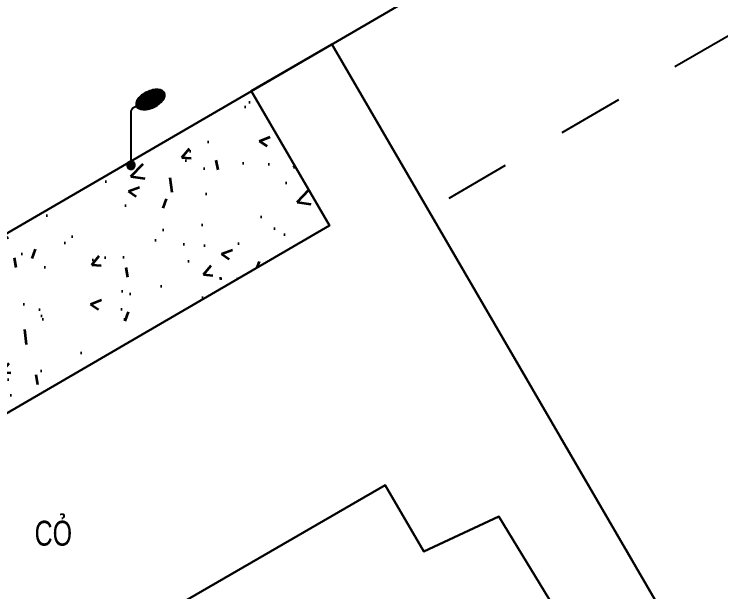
# Model space of a CAD drawing. Header units: millimetres. Extents: x 100 to 288, y -65 to 177.
# Drawn here: x 133.146 to 134.226, y 160.103 to 160.987 of the extents above; entities that cross this region are included whole.
import ezdxf

# ---------------------------------------------------------------- set-up
doc = ezdxf.new("R2010")
doc.units = ezdxf.units.MM
doc.header["$LTSCALE"] = 0.3
doc.header["$MEASUREMENT"] = 0
doc.linetypes.add('DASHED2', pattern=[0.375, 0.25, -0.125])
doc.layers.add('HATCH1', color=8, linetype='CONTINUOUS')
doc.layers.add('Ky hieu', color=7, linetype='CONTINUOUS')
doc.styles.add('DIM', font='VAVON.TTF')
doc.linetypes.add('FENCELINE2', pattern='A,0.25,-0.1,[132,ltypeshp.shx,S=0.1,R=0,X=-0.1,Y=0],-0.1,1', length=1.45)

# ---------------------------------------------------------------- blocks, each defined once
blk = doc.blocks.new('Cot den')
at = {"layer": 'Ky hieu', "color": 5, "linetype": 'Continuous'}
for p, q in [((474185.991, 1112245.093), (474186.045, 1112245.174)), ((474186.045, 1112245.174), (474186.126, 1112245.228)), ((474186.126, 1112245.228), (474186.193, 1112245.255)), ((474185.965, 1112245.026), (474185.991, 1112245.093)), ((474185.965, 1112242.67), (474185.965, 1112245.026))]:
    blk.add_line(p, q, dxfattribs=at)
mesh = blk.add_polyface(dxfattribs=at)
corners = [(474186.293, 1112245.159), (474186.24, 1112245.199), (474186.324, 1112245.147), (474186.222, 1112245.225), (474186.388, 1112245.122), (474186.202, 1112245.255), (474186.426, 1112245.115), (474186.192, 1112245.289), (474186.489, 1112245.105), (474186.184, 1112245.319), (474186.528, 1112245.105), (474186.186, 1112245.362), (474186.599, 1112245.106), (474186.187, 1112245.386), (474186.631, 1112245.111), (474186.204, 1112245.434), (474186.707, 1112245.122), (474186.22, 1112245.483), (474186.772, 1112245.14), (474186.246, 1112245.526), (474186.839, 1112245.159), (474186.272, 1112245.571), (474186.898, 1112245.183), (474186.31, 1112245.616), (474186.965, 1112245.21), (474186.343, 1112245.654), (474187.016, 1112245.237), (474186.397, 1112245.701), (474187.086, 1112245.274), (474186.425, 1112245.727), (474187.119, 1112245.297), (474186.505, 1112245.781), (474187.199, 1112245.351), (474186.538, 1112245.804), (474187.227, 1112245.377), (474186.608, 1112245.841), (474187.281, 1112245.424), (474186.658, 1112245.868), (474187.313, 1112245.462), (474186.726, 1112245.896), (474187.352, 1112245.507), (474186.785, 1112245.919), (474187.378, 1112245.552), (474186.851, 1112245.938), (474187.404, 1112245.595), (474186.917, 1112245.956), (474187.42, 1112245.644), (474186.993, 1112245.967), (474187.436, 1112245.692), (474187.025, 1112245.972), (474187.438, 1112245.716), (474187.095, 1112245.973), (474187.44, 1112245.759), (474187.135, 1112245.973), (474187.432, 1112245.789), (474187.422, 1112245.824), (474187.197, 1112245.963), (474187.422, 1112245.824), (474187.401, 1112245.854), (474187.235, 1112245.956), (474187.384, 1112245.879), (474187.3, 1112245.931), (474187.331, 1112245.919)]
mesh.append_faces([[corners[k] for k in face] for face in [(0, 0, 2, 1), (1, 2, 4, 3), (3, 4, 6, 5), (5, 6, 8, 7), (7, 8, 10, 9), (9, 10, 12, 11), (11, 12, 14, 13), (13, 14, 16, 15), (15, 16, 18, 17), (17, 18, 20, 19), (19, 20, 22, 21), (21, 22, 24, 23), (23, 24, 26, 25), (25, 26, 28, 27), (27, 28, 30, 29), (29, 30, 32, 31), (31, 32, 34, 33), (33, 34, 36, 35), (35, 36, 38, 37), (37, 38, 40, 39), (39, 40, 42, 41), (41, 42, 44, 43), (43, 44, 46, 45), (45, 46, 48, 47), (47, 48, 50, 49), (49, 50, 52, 51), (51, 52, 54, 53), (53, 54, 57, 56), (56, 55, 58, 59), (59, 58, 60, 61), (61, 60, 62, 62)]], dxfattribs={"vtx0": -1, "vtx2": -1, "color": 5})
mesh = blk.add_polyface(dxfattribs=at)
corners = [(474185.872, 1112242.529), (474185.856, 1112242.542), (474185.903, 1112242.513), (474185.846, 1112242.551), (474185.909, 1112242.511), (474185.832, 1112242.567), (474185.934, 1112242.504), (474185.824, 1112242.577), (474185.943, 1112242.503), (474185.815, 1112242.594), (474185.965, 1112242.501), (474185.808, 1112242.608), (474185.978, 1112242.502), (474185.804, 1112242.623), (474185.995, 1112242.504), (474185.799, 1112242.639), (474186.01, 1112242.508), (474185.798, 1112242.655), (474186.026, 1112242.513), (474185.796, 1112242.67), (474186.039, 1112242.519), (474185.796, 1112242.67), (474186.057, 1112242.529), (474185.798, 1112242.689), (474186.065, 1112242.535), (474185.799, 1112242.7), (474186.084, 1112242.551), (474185.806, 1112242.723), (474186.089, 1112242.557), (474185.808, 1112242.732), (474186.105, 1112242.577), (474185.82, 1112242.754), (474186.109, 1112242.585), (474185.824, 1112242.762), (474186.121, 1112242.608), (474185.84, 1112242.782), (474186.123, 1112242.616), (474185.846, 1112242.789), (474186.13, 1112242.639), (474185.864, 1112242.804), (474186.131, 1112242.65), (474185.872, 1112242.81), (474186.133, 1112242.67), (474185.89, 1112242.82), (474186.131, 1112242.684), (474185.903, 1112242.826), (474186.13, 1112242.7), (474185.919, 1112242.831), (474186.125, 1112242.716), (474185.934, 1112242.835), (474186.121, 1112242.732), (474185.951, 1112242.837), (474186.114, 1112242.745), (474185.965, 1112242.838), (474186.105, 1112242.762), (474185.986, 1112242.836), (474186.097, 1112242.772), (474185.995, 1112242.835), (474186.084, 1112242.789), (474186.02, 1112242.828), (474186.073, 1112242.797), (474186.026, 1112242.826), (474186.057, 1112242.81)]
mesh.append_faces([[corners[k] for k in face] for face in [(0, 0, 2, 1), (1, 2, 4, 3), (3, 4, 6, 5), (5, 6, 8, 7), (7, 8, 10, 9), (9, 10, 12, 11), (11, 12, 14, 13), (13, 14, 16, 15), (15, 16, 18, 17), (17, 18, 20, 19), (21, 20, 22, 23), (23, 22, 24, 25), (25, 24, 26, 27), (27, 26, 28, 29), (29, 28, 30, 31), (31, 30, 32, 33), (33, 32, 34, 35), (35, 34, 36, 37), (37, 36, 38, 39), (39, 38, 40, 41), (41, 40, 42, 43), (43, 42, 44, 45), (45, 44, 46, 47), (47, 46, 48, 49), (49, 48, 50, 51), (51, 50, 52, 53), (53, 52, 54, 55), (55, 54, 56, 57), (57, 56, 58, 59), (59, 58, 60, 61), (61, 60, 62, 62)]], dxfattribs={"vtx0": -1, "vtx2": -1, "color": 5})

msp = doc.modelspace()

# ---------------------------------------------------------------- hatches: boundary and pattern name
at = {"layer": 'HATCH1', "lineweight": 35}
h = msp.add_hatch(dxfattribs=at)
h.set_pattern_fill('AR-CONC', color=256, scale=0.02381, style=0)
h.set_pattern_definition([(50, (-22574.53947, -52747.46666), (0.17077704103, -0.01494105513), [0.01785722725, -0.19642949973]), (355, (-22574.53947, -52747.46666), (-0.03303618794, 0.17909421155), [0.0142857818, -0.1571435998]), (100.4514, (-22574.52524, -52747.4679), (0.13774097993, 0.1641530477), [0.01517630744, -0.16693938703]), (46.1842, (-22574.53947, -52747.41904), (0.25410621246, -0.0394094754), [0.0267858409, -0.2946442496]), (96.6356, (-22574.5183, -52747.42233), (0.2225397911, 0.2319339225), [0.0227644619, -0.2504090406]), (351.1842, (-22574.53947, -52747.41904), (0.2225396101, 0.2319340963), [0.0214286727, -0.2357153997]), (21, (-22574.51566, -52747.43095), (0.14212139835, -0.09586209367), [0.01785722725, -0.19642949973]), (326, (-22574.51566, -52747.43095), (0.05793249567, 0.1726555886), [0.0142857818, -0.1571435998]), (71.4514, (-22574.50382, -52747.43894), (0.20005395224, 0.07679333832), [0.01517630744, -0.16693938703]), (37.5, (-22574.539474, -52747.46666), (0.00289521733, 0.07926081597), [0, -0.15523882888, 0, -0.15952456342, 0, -0.1577388407]), (7.5, (-22574.539474, -52747.46666), (0.06263590016, 0.09390799425), [0, -0.09095281079, 0, -0.15166738343, 0, -0.06011933174]), (327.5, (-22574.59257, -52747.46666), (0.12710118071, -0.005370232935), [0, -0.05952409083, 0, -0.18571516339, 0, -0.24642973603]), (317.5, (-22574.61638, -52747.46666), (0.13885450606, 0.02383463224), [0, -0.07738131808, 0, -0.1233339162, 0, -0.17500082704])])
h.paths.add_polyline_path([(133.62776, 160.66328), (133.50806, 160.8691), (132.57433, 160.32606), (132.69403, 160.12024)])

# ---------------------------------------------------------------- linework, layer by layer
at = {"layer": 'HATCH1', "linetype": 'FENCELINE2'}
msp.add_lwpolyline([(132.46595, 160.26303), (134.20619, 161.27512), (132.81143, 163.68477), (131.06428, 162.69217), (132.46595, 160.26303)], dxfattribs=at)
at = {"layer": 'HATCH1', "ltscale": 5}
for points in [[(131.06428, 162.69217), (132.81143, 163.68477), (134.20619, 161.27512), (132.46595, 160.26303), (131.06428, 162.69217)], [(133.63114, 160.94068), (134.19947, 159.96347), (134.08327, 159.89546), (133.88644, 160.21849), (133.7718, 160.16497), (133.7128, 160.26647), (133.00177, 159.85518), (133.0543, 159.75149), (132.95322, 159.67457), (133.13213, 159.34856), (133.02867, 159.2824), (132.46664, 160.26512), (132.57433, 160.32606), (132.69403, 160.12024), (133.62776, 160.66328), (133.50806, 160.8691)]]:
    msp.add_lwpolyline(points, close=True, dxfattribs=at)
at = {"layer": 'HATCH1', "linetype": 'DASHED2'}
msp.add_lwpolyline([(135.21942, 160.13614), (134.58803, 161.1571), (133.77893, 160.68655), (134.1994, 159.96357), (134.39997, 159.64312), (135.21942, 160.13614)], dxfattribs=at)
at = {"layer": 'HATCH1'}
for points in [[(132.46515, 160.26442), (133.02867, 159.2824), (133.13213, 159.34856), (132.95322, 159.67457), (133.0543, 159.75149), (133.00177, 159.85518), (133.7128, 160.26647), (133.7718, 160.16497), (133.88644, 160.21849), (134.08327, 159.89546), (134.1994, 159.96357), (133.63114, 160.94068)], [(133.50806, 160.8691), (133.62776, 160.66328), (132.69403, 160.12024), (132.57433, 160.32606)], [(134.08327, 159.89546), (133.88644, 160.21849), (133.7718, 160.16497), (133.7128, 160.26647), (133.00177, 159.85518), (133.0543, 159.75149), (132.95322, 159.67457), (133.13213, 159.34856)]]:
    msp.add_lwpolyline(points, dxfattribs=at)

# ---------------------------------------------------------------- block references
at = {"layer": 'HATCH1', "xscale": 0.03504980631987564, "yscale": 0.03504980634066435, "zscale": 0.03504980631806899}
msp.add_blockref('Cot den', (-16486.80186, -38823.13482), dxfattribs=at)

# ---------------------------------------------------------------- texts
at = {"layer": 'HATCH1', "style": 'DIM', "width": 0.75}
msp.add_text('COÛ', height=0.038095, dxfattribs=at).set_placement((133.17696, 160.17391))

doc.saveas('drawing.dxf')
